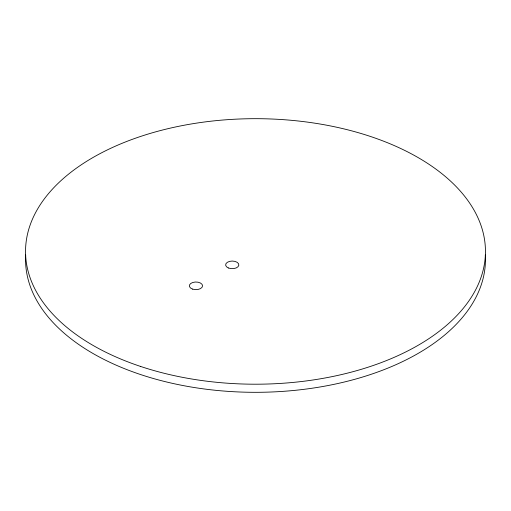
<?xml version="1.0" encoding="UTF-8"?>
<svg xmlns="http://www.w3.org/2000/svg" width="511" height="511" viewBox="0 0 511 511"><rect width="100%" height="100%" fill="white"/><g stroke="black" fill="none" stroke-linecap="round" stroke-linejoin="round"><path stroke-width="0.77" d="M485.316 254.976A229.95 132.758 0 0 1 255.5 392.314A229.95 132.758 0 0 1 25.684 254.976M140.525 366.419A229.95 132.758 0 0 0 485.45 251.444A229.95 132.758 0 0 0 140.525 136.469A229.95 132.758 0 0 0 140.525 366.419M192.641 289.137A6.624 3.826 0 0 0 202.573 285.821A6.624 3.826 0 0 0 192.641 282.513A6.624 3.826 0 0 0 192.641 289.137M228.353 267.968A6.624 3.826 0 0 0 238.829 265.266A6.624 3.826 0 0 0 229.541 261.383A6.624 3.826 0 0 0 228.353 267.968"/></g></svg>
